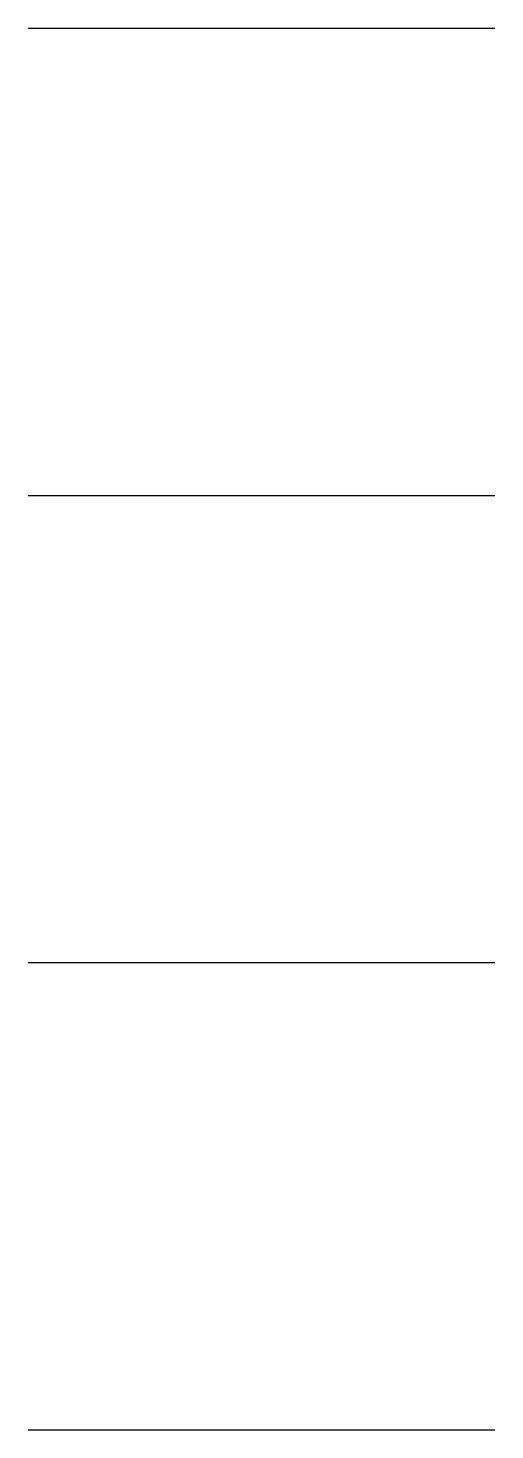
# Model space of a CAD drawing. Extents: x 0 to 10, y 0 to 30.
import ezdxf

# ---------------------------------------------------------------- set-up
doc = ezdxf.new("R2010")
doc.units = 0
doc.layers.add('赤レイヤー', color=1, linetype='Continuous')
doc.layers.add('青レイヤー', color=5, linetype='Continuous')

msp = doc.modelspace()

# ---------------------------------------------------------------- linework, layer by layer
at = {"true_color": 0xff0000}
msp.add_line((0, 30), (10, 30), dxfattribs=at)
at = {"layer": '赤レイヤー', "color": 5}
msp.add_line((0, 20), (10, 20), dxfattribs=at)
at = {"layer": '赤レイヤー'}
msp.add_line((0, 0), (10, 0), dxfattribs=at)
at = {"layer": '青レイヤー'}
msp.add_line((0, 10), (10, 10), dxfattribs=at)

doc.saveas('drawing.dxf')
